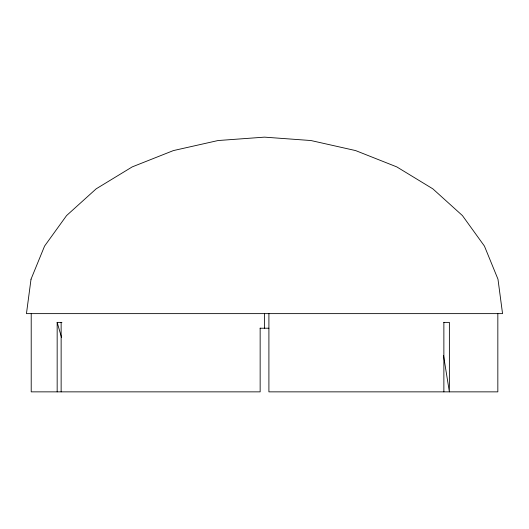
<?xml version="1.0" encoding="UTF-8"?>
<svg xmlns="http://www.w3.org/2000/svg" width="529" height="529" viewBox="0 0 529 529"><rect width="100%" height="100%" fill="white"/><g stroke="black" fill="none" stroke-linecap="round" stroke-linejoin="round"><path stroke-width="0.79" d="M57.165 391.857L57.165 322.379L61.939 322.379M443.798 322.379L449.379 322.379L449.379 391.857L443.54 355.501M260.149 328.218L268.904 328.218M57.165 322.379L61.523 337.383M497.835 313.631L497.835 391.857L268.904 391.857L268.904 313.631M443.871 322.379L443.871 391.857M264.526 313.631L264.526 328.218M260.149 328.106L260.149 391.857L31.211 391.857L31.211 313.631M61.139 322.379L61.139 391.857M31.026 279.2L26.45 313.631L502.55 313.631L497.974 279.2L484.432 246.091L462.432 215.581L432.828 188.833L396.757 166.886L355.6 150.58L310.94 140.535L264.5 137.143L218.06 140.535L173.4 150.58L132.243 166.886L96.172 188.833L66.568 215.581L44.568 246.091L31.026 279.2"/></g></svg>
